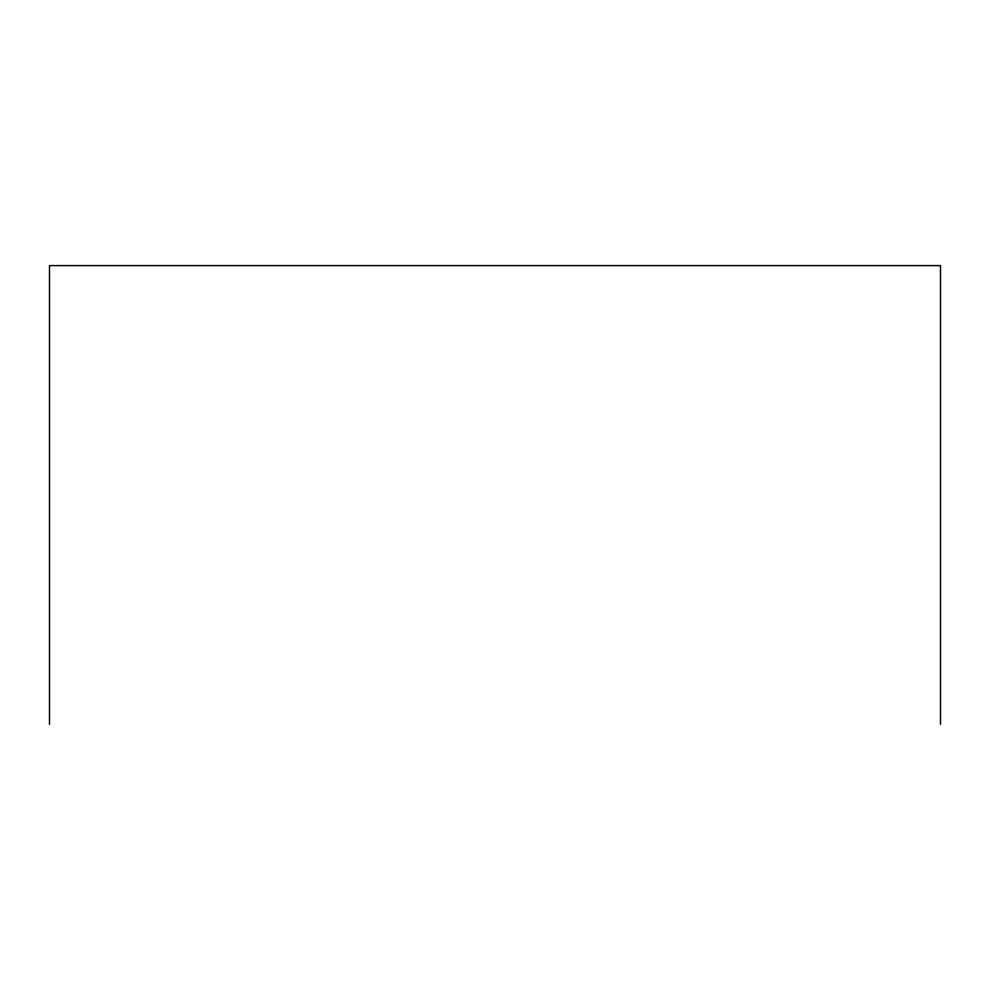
<?xml version="1.0" encoding="UTF-8"?>
<svg xmlns="http://www.w3.org/2000/svg" width="990" height="990" viewBox="0 0 990 990"><rect width="100%" height="100%" fill="white"/><g stroke="black" fill="none" stroke-linecap="round" stroke-linejoin="round"><path stroke-width="1.49" d="M940.5 724.408L940.5 265.592L49.5 265.592L49.5 724.408"/></g></svg>
